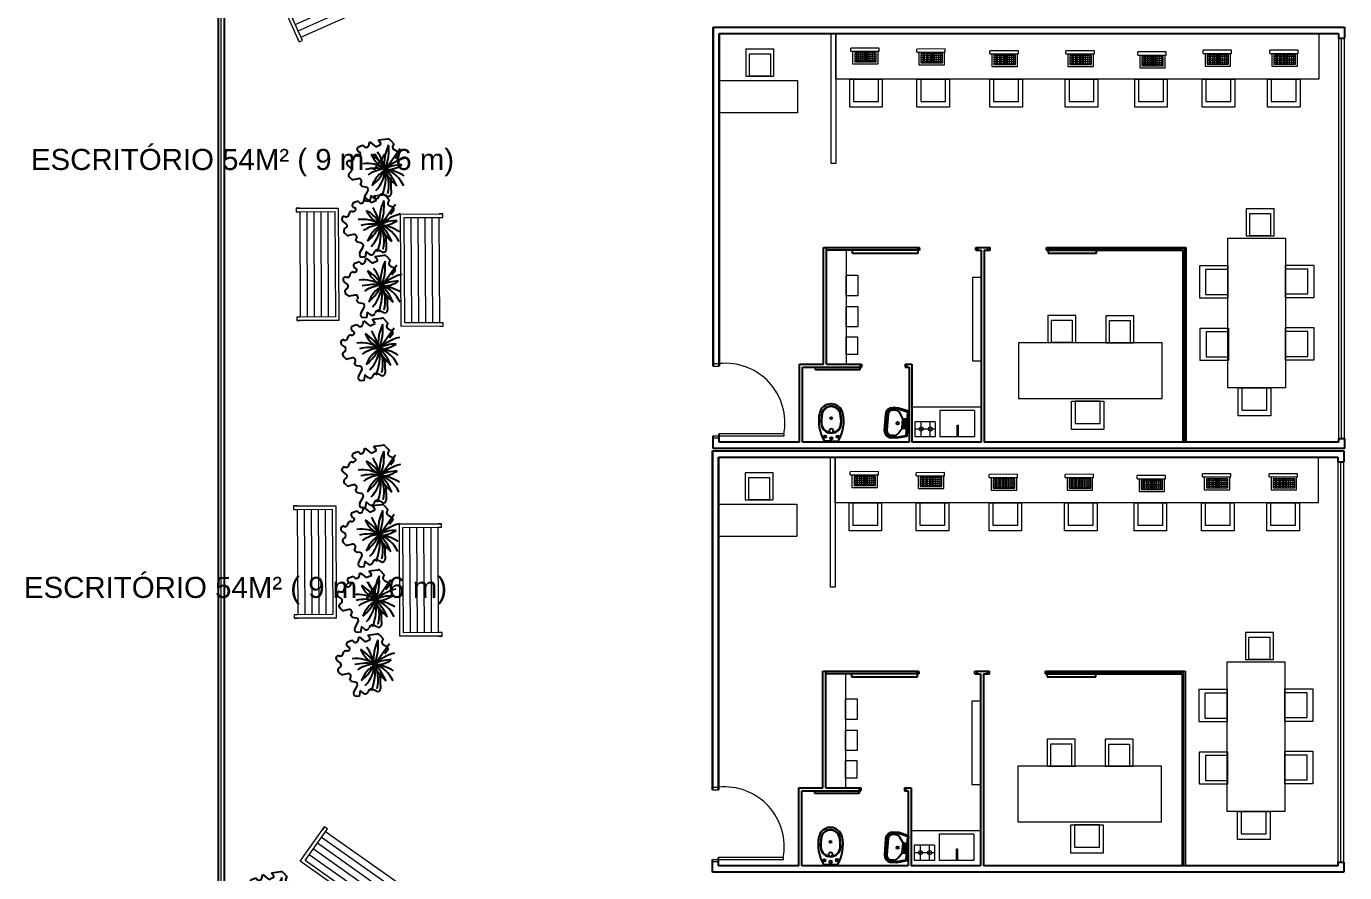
# Model space of a CAD drawing. Header units: metres. Extents: x 325024 to 7190115, y 7391967 to 10157759.
# Drawn here: x 326535.09 to 326553.88, y 7393265.86 to 7393277.92 of the extents above; entities that cross this region are included whole.
import ezdxf

# ---------------------------------------------------------------- set-up
doc = ezdxf.new("R2010")
doc.units = ezdxf.units.M
doc.layers.get('0').update_dxf_attribs({"lineweight": 18})
for name, color, linetype, lineweight in [('ESQUADRIA', 2, 'Continuous', 15), ('linagrossa', 7, 'Continuous', 25), ('MÓVEIS', 7, 'Continuous', 13), ('PISO', 254, 'Continuous', 9), ('VIDRO', 4, 'Continuous', 15)]:
    doc.layers.add(name, color=color, linetype=linetype, lineweight=lineweight)
for name, color, linetype in [('greeb', 92, 'Continuous'), ('HIDRAULICA', 3, 'Continuous'), ('PECAS', 2, 'Continuous'), ('TEXTO', 2, 'Continuous')]:
    doc.layers.add(name, color=color, linetype=linetype)
doc.styles.get("Standard").update_dxf_attribs({"font": 'arial.ttf'})

# ---------------------------------------------------------------- blocks, each defined once
blk = doc.blocks.new('new block.dwg vaso sanitario')
at = {"layer": 'PECAS', "color": 0}
for q in [(0, 95.742742), (0, -95.742742)]:
    blk.add_line((0, 0), q, dxfattribs=at)
for centre, radius in [((40.000002, 0), 17.500001), ((62.500003, 91.500003), 17.500001), ((325.000014, 0), 15.000001), ((62.500003, -91.500004), 17.500001)]:
    blk.add_circle(centre, radius, dxfattribs=at)
for centre, radius, start, end in [((7.500001, 95.742742), 7.5, 120.612911, 180), ((281.877309, -367.965429), 546.302538, 78.038978, 120.612911), ((257.500011, 0), 145.000006, 94.115245, 180), ((257.500011, 0), 145.000006, 180, 265.884755), ((257.500011, 0), 138.500006, 94.115245, 180), ((257.500011, 0), 138.500006, 180, 265.884755), ((145.000006, 0), 30.000001, 213.541951, 146.458049), ((282.97582, -354.084727), 500.00002, 77.754014, 94.115245), ((282.97582, -354.084727), 493.50002, 77.754014, 94.115245), ((359.829176, 0), 131.170844, 0, 77.754014), ((359.829176, 0), 131.170844, 282.245986, 0), ((359.829176, 0), 137.670844, 0, 77.754014), ((359.829176, 0), 137.670844, 282.245986, 0), ((359.829176, 0), 170.170846, 0, 78.038978), ((359.829176, 0), 170.170846, 281.961022, 0), ((7.500001, -95.742742), 7.5, 180, 239.387089), ((281.877309, 367.965428), 546.302538, 239.387089, 281.961022), ((282.97582, 354.084726), 500.00002, 265.884755, 282.245986), ((282.97582, 354.084726), 493.50002, 265.884755, 282.245986)]:
    blk.add_arc(centre, radius, start, end, dxfattribs=at)
blk = doc.blocks.new('pia de banheiro')
at = {"layer": 'HIDRAULICA', "color": 0}
for p, q in [((-1167.941, -47.098), (-1167.741, -47.048)), ((-1167.941, -47.598), (-1167.941, -47.098)), ((-1167.921, -47.113), (-1167.736, -47.067)), ((-1167.921, -47.582), (-1167.921, -47.113)), ((-1167.841, -47.248), (-1167.767, -47.141)), ((-1167.741, -47.048), (-1167.632, -47.048)), ((-1167.741, -47.068), (-1167.632, -47.068)), ((-1167.685, -47.098), (-1167.632, -47.098)), ((-1167.921, -47.248), (-1167.841, -47.248)), ((-1167.841, -47.248), (-1167.841, -47.448)), ((-1167.541, -47.506), (-1167.541, -47.189)), ((-1167.511, -47.506), (-1167.511, -47.189)), ((-1167.491, -47.506), (-1167.491, -47.189)), ((-1167.941, -47.598), (-1167.741, -47.648)), ((-1167.841, -47.448), (-1167.921, -47.448)), ((-1167.921, -47.582), (-1167.736, -47.628)), ((-1167.841, -47.448), (-1167.771, -47.553)), ((-1167.741, -47.628), (-1167.632, -47.628)), ((-1167.741, -47.648), (-1167.632, -47.648)), ((-1167.687, -47.598), (-1167.632, -47.598))]:
    blk.add_line(p, q, dxfattribs=at)
for centre, radius in [((-1167.881, -47.348), 0.0195), ((-1167.881, -47.298), 0.0183), ((-1167.881, -47.398), 0.0182), ((-1167.741, -47.348), 0.0234)]:
    blk.add_circle(centre, radius, dxfattribs=at)
for centre, radius, start, end in [((-1167.685, -47.198), 0.1, 90, 145.2405), ((-1167.632, -47.189), 0.141, 0, 90), ((-1167.632, -47.189), 0.121, 0, 90), ((-1167.632, -47.189), 0.0914, 0, 90), ((-1167.687, -47.498), 0.1, 213.7272, 270), ((-1167.632, -47.506), 0.0914, 270, 0), ((-1167.632, -47.506), 0.121, 270, 0), ((-1167.632, -47.506), 0.141, 270, 0)]:
    blk.add_arc(centre, radius, start, end, dxfattribs=at)
blk = doc.blocks.new('tree-pl-31')
at = {"color": 0, "linetype": 'ByBlock'}
for p, q in [((-0.025, 0.096), (-0.862, 0.508)), ((-1.118, 0.086), (-0.991, 0.248)), ((-0.991, 0.248), (-0.91, 0.222)), ((-0.783, 0.29), (-0.75, 0.409)), ((-0.607, 0.471), (-0.458, 0.392)), ((0.314, 0.334), (0.829, 0.44)), ((0.946, 0.317), (0.902, 0.145)), ((0.977, 0.023), (1.035, 0.01)), ((-1.042, -0.33), (-1.136, -0.004)), ((-0.905, -0.207), (-1.042, -0.33)), ((-0.926, -0.64), (-0.782, -0.388)), ((-0.782, -0.388), (-0.905, -0.207)), ((1.118, -0.503), (0.872, -0.418)), ((1.101, -0.136), (1.021, -0.279)), ((1.021, -0.279), (1.238, -0.279)), ((1.238, -0.279), (1.25, -0.398)), ((-0.787, -0.657), (-0.926, -0.64)), ((-0.761, -0.878), (-0.716, -0.812)), ((-0.679, -1.011), (-0.761, -0.878)), ((-0.472, -0.907), (-0.499, -0.99)), ((-0.446, -0.906), (-0.472, -0.907)), ((0.481, -0.835), (0.551, -1.015)), ((0.668, -0.734), (0.62, -0.71)), ((0.74, -0.655), (0.668, -0.734)), ((0.74, -0.513), (0.74, -0.655)), ((-0.214, -1.12), (-0.244, -1.12)), ((-0.14, -1.29), (-0.129, -1.269)), ((-0.077, -1.333), (-0.14, -1.29)), ((0.128, -1.175), (0.069, -1.294)), ((0.32, -1.182), (0.291, -1.15)), ((0.533, -1.094), (0.473, -1.174))]:
    blk.add_line(p, q, dxfattribs=at)
for centre, radius, start, end in [((1.134, 1.495), 1.837, 204.0126, 231.1522), ((-1.182, -0.151), 1.219, 11.3557, 42.1465), ((0.929, 0.831), 1.219, 187.747, 218.9832), ((1.485, -0.961), 1.837, 121.9513, 146.5847), ((-1.047, 1.569), 1.837, 303.455, 328.0885), ((1.163, -0.151), 1.219, 124.5644, 168.6443), ((1.805, 0.115), 1.837, 157.6127, 180.8133), ((-1.04, 0.024), 0.1, 141.8627, 196.0799), ((-0.44, -1.708), 1.837, 77.3342, 105.4358), ((-0.44, 1.834), 1.837, 254.5642, 282.6658), ((-0.88, 0.317), 0.1, 252.2434, 344.5493), ((-0.654, 0.383), 0.1, 62.1589, 164.5493), ((0.679, -1.616), 1.837, 111.5628, 134.1842), ((-1.181, 0.474), 1.219, 305.8088, 342.5666), ((0.68, -0.921), 1.219, 123.7318, 160.4895), ((1.083, -0.411), 1.219, 157.1271, 196.64), ((0.719, -0.892), 1.219, 84.3993, 129.2176), ((-0.565, -1.675), 1.837, 48.9632, 73.7627), ((1.163, 0.343), 1.219, 191.3557, 223.7531), ((1.805, 0.077), 1.837, 179.1867, 202.4381), ((0.558, -1.662), 1.837, 77.2147, 107.9912), ((0.114, -1.127), 1.219, 55.2433, 95.8223), ((0.895, 0.903), 1.219, 222.0761, 257.975), ((0.849, 0.342), 0.1, 345.7453, 101.5547), ((0.999, 0.121), 0.1, 165.7453, 257.3108), ((1.013, -0.088), 0.1, 330.9628, 77.3108), ((0.84, -0.513), 0.1, 71.0828, 180), ((1.151, -0.408), 0.1, 251.0828, 6.0047), ((-0.798, -0.756), 0.1, 325.8594, 83.2062), ((-0.442, -1.006), 0.1, 356.1557, 92.2923), ((0.574, -0.799), 0.1, 62.8336, 201.1591), ((-0.594, -0.959), 0.1, 211.5165, 342.0079), ((-0.242, -1.02), 0.1, 176.1557, 268.7537), ((-0.216, -1.22), 0.1, 330.5417, 88.7537), ((-0.021, -1.25), 0.1, 235.694, 333.9208), ((0.218, -1.219), 0.1, 43.0704, 153.9208), ((0.393, -1.113), 0.1, 223.0704, 322.8351), ((0.453, -1.034), 0.1, 322.8351, 10.9464)]:
    blk.add_arc(centre, radius, start, end, dxfattribs=at)
blk = doc.blocks.new('BANCO DE PRAÇA')
at = {"layer": 'MÓVEIS'}
for p, q in [((-1258.724, -31.249), (-1257.124, -31.249)), ((-1258.724, -31.849), (-1258.724, -31.249)), ((-1258.674, -31.299), (-1257.174, -31.299)), ((-1258.674, -31.849), (-1258.674, -31.299)), ((-1257.174, -31.299), (-1257.174, -31.849)), ((-1257.124, -31.249), (-1257.124, -31.849)), ((-1258.674, -31.399), (-1257.174, -31.399)), ((-1258.674, -31.499), (-1257.174, -31.499)), ((-1258.674, -31.599), (-1257.174, -31.599)), ((-1258.674, -31.699), (-1257.174, -31.699)), ((-1258.724, -31.799), (-1258.724, -31.849)), ((-1258.724, -31.849), (-1258.674, -31.849)), ((-1258.674, -31.799), (-1257.174, -31.799)), ((-1258.674, -31.849), (-1258.674, -31.799)), ((-1257.174, -31.799), (-1257.174, -31.849)), ((-1257.174, -31.849), (-1257.124, -31.849)), ((-1257.124, -31.849), (-1257.124, -31.799))]:
    blk.add_line(p, q, dxfattribs=at)

msp = doc.modelspace()

# ---------------------------------------------------------------- linework, layer by layer
at = {"layer": 'ESQUADRIA'}
for centre in [(326545.052, 7393272.271), (326545.041, 7393266.235)]:
    msp.add_arc(centre, 0.848, 349.3824, 95.9696, dxfattribs=at)
at = {"layer": 'linagrossa'}
for p, q in [((326537.821, 7393293.24), (326537.821, 7393250.489)), ((326537.909, 7393293.153), (326537.909, 7393250.613)), ((326537.909, 7393284.558), (326537.909, 7393259.344)), ((326544.876, 7393277.906), (326553.876, 7393277.906)), ((326544.876, 7393273.08), (326544.876, 7393277.906)), ((326544.876, 7393277.906), (326544.876, 7393273.08)), ((326553.876, 7393277.906), (326553.876, 7393277.752)), ((326544.963, 7393277.818), (326553.788, 7393277.818)), ((326544.963, 7393273.08), (326544.963, 7393277.818)), ((326544.963, 7393277.818), (326544.963, 7393273.08)), ((326553.788, 7393277.818), (326553.788, 7393277.752)), ((326553.788, 7393277.752), (326553.876, 7393277.752)), ((326546.45, 7393273.106), (326546.45, 7393274.769)), ((326546.45, 7393274.769), (326547.818, 7393274.769)), ((326546.491, 7393273.106), (326546.491, 7393274.769)), ((326547.818, 7393274.729), (326546.491, 7393274.729)), ((326546.861, 7393274.682), (326546.861, 7393274.729)), ((326547.793, 7393274.682), (326546.861, 7393274.682)), ((326547.793, 7393274.729), (326547.793, 7393274.769)), ((326547.793, 7393274.729), (326547.793, 7393274.682)), ((326547.818, 7393274.749), (326547.818, 7393274.769)), ((326547.818, 7393274.749), (326547.818, 7393274.729)), ((326548.618, 7393274.769), (326548.738, 7393274.769)), ((326548.618, 7393274.729), (326548.618, 7393274.769)), ((326548.618, 7393274.729), (326548.697, 7393274.729)), ((326548.649, 7393274.729), (326548.649, 7393274.769)), ((326548.697, 7393274.729), (326548.697, 7393271.993)), ((326548.738, 7393274.769), (326548.826, 7393274.769)), ((326548.738, 7393274.729), (326548.738, 7393271.993)), ((326548.738, 7393274.729), (326548.826, 7393274.729)), ((326548.792, 7393274.729), (326548.792, 7393274.769)), ((326548.826, 7393274.729), (326548.826, 7393274.769)), ((326549.626, 7393274.769), (326551.612, 7393274.769)), ((326549.626, 7393274.729), (326549.626, 7393274.769)), ((326549.626, 7393274.749), (326549.626, 7393274.749)), ((326549.626, 7393274.749), (326549.626, 7393274.729)), ((326549.626, 7393274.729), (326551.571, 7393274.729)), ((326549.649, 7393274.769), (326549.649, 7393274.729)), ((326549.649, 7393274.729), (326549.649, 7393274.686)), ((326549.649, 7393274.686), (326550.23, 7393274.686)), ((326550.23, 7393274.686), (326550.338, 7393274.686)), ((326550.338, 7393274.686), (326550.338, 7393274.729)), ((326551.571, 7393274.729), (326551.571, 7393271.993)), ((326551.612, 7393274.769), (326551.612, 7393271.993)), ((326546.109, 7393271.993), (326546.109, 7393273.106)), ((326546.109, 7393273.106), (326546.45, 7393273.106)), ((326546.15, 7393271.993), (326546.15, 7393273.065)), ((326546.15, 7393273.065), (326546.812, 7393273.065)), ((326546.336, 7393273.025), (326546.336, 7393273.065)), ((326546.969, 7393273.025), (326546.336, 7393273.025)), ((326546.491, 7393273.106), (326546.812, 7393273.106)), ((326546.812, 7393273.106), (326546.992, 7393273.106)), ((326546.812, 7393273.065), (326546.993, 7393273.065)), ((326546.969, 7393273.106), (326546.969, 7393273.065)), ((326546.969, 7393273.065), (326546.969, 7393273.025)), ((326546.991, 7393273.065), (326546.991, 7393273.106)), ((326546.992, 7393273.106), (326546.992, 7393273.065)), ((326547.612, 7393273.106), (326547.709, 7393273.106)), ((326547.612, 7393273.106), (326547.612, 7393273.065)), ((326547.612, 7393273.065), (326547.668, 7393273.065)), ((326547.633, 7393273.106), (326547.633, 7393273.065)), ((326547.668, 7393273.065), (326547.668, 7393271.993)), ((326547.709, 7393273.106), (326547.709, 7393271.993)), ((326544.876, 7393271.906), (326544.876, 7393272.085)), ((326544.963, 7393271.993), (326544.963, 7393272.114)), ((326553.788, 7393272.045), (326553.876, 7393272.045)), ((326553.788, 7393272.045), (326553.788, 7393271.993)), ((326553.876, 7393272.045), (326553.876, 7393271.906)), ((326544.866, 7393271.87), (326553.866, 7393271.87)), ((326544.866, 7393267.044), (326544.866, 7393271.87)), ((326544.866, 7393271.87), (326544.866, 7393267.044)), ((326553.876, 7393271.906), (326544.876, 7393271.906)), ((326546.109, 7393271.993), (326544.963, 7393271.993)), ((326547.668, 7393271.993), (326546.15, 7393271.993)), ((326548.697, 7393271.993), (326547.709, 7393271.993)), ((326551.571, 7393271.993), (326548.738, 7393271.993)), ((326553.788, 7393271.993), (326551.612, 7393271.993)), ((326553.866, 7393271.87), (326553.866, 7393271.716)), ((326544.953, 7393271.782), (326553.778, 7393271.782)), ((326544.953, 7393267.044), (326544.953, 7393271.782)), ((326544.953, 7393271.782), (326544.953, 7393267.044)), ((326553.778, 7393271.782), (326553.778, 7393271.716)), ((326553.778, 7393271.716), (326553.866, 7393271.716)), ((326546.44, 7393267.07), (326546.44, 7393268.734)), ((326546.44, 7393268.734), (326547.808, 7393268.734)), ((326546.481, 7393267.07), (326546.481, 7393268.734)), ((326547.808, 7393268.693), (326546.481, 7393268.693)), ((326546.851, 7393268.647), (326546.851, 7393268.693)), ((326547.782, 7393268.693), (326547.782, 7393268.734)), ((326547.782, 7393268.693), (326547.782, 7393268.647)), ((326547.808, 7393268.713), (326547.808, 7393268.734)), ((326547.808, 7393268.713), (326547.808, 7393268.693)), ((326548.608, 7393268.734), (326548.728, 7393268.734)), ((326548.608, 7393268.693), (326548.608, 7393268.734)), ((326548.608, 7393268.693), (326548.687, 7393268.693)), ((326548.639, 7393268.693), (326548.639, 7393268.734)), ((326548.687, 7393268.693), (326548.687, 7393265.957)), ((326548.728, 7393268.734), (326548.815, 7393268.734)), ((326548.728, 7393268.693), (326548.728, 7393265.957)), ((326548.728, 7393268.693), (326548.815, 7393268.693)), ((326548.781, 7393268.693), (326548.781, 7393268.734)), ((326548.815, 7393268.693), (326548.815, 7393268.734)), ((326549.615, 7393268.734), (326551.602, 7393268.734)), ((326549.615, 7393268.693), (326549.615, 7393268.734)), ((326549.615, 7393268.713), (326549.615, 7393268.713)), ((326549.615, 7393268.713), (326549.615, 7393268.693)), ((326549.615, 7393268.693), (326551.561, 7393268.693)), ((326549.639, 7393268.734), (326549.639, 7393268.693)), ((326549.639, 7393268.693), (326549.639, 7393268.65)), ((326549.639, 7393268.65), (326550.22, 7393268.65)), ((326550.22, 7393268.65), (326550.328, 7393268.65)), ((326550.328, 7393268.65), (326550.328, 7393268.693)), ((326551.561, 7393268.693), (326551.561, 7393265.957)), ((326551.602, 7393268.734), (326551.602, 7393265.957)), ((326547.782, 7393268.647), (326546.851, 7393268.647)), ((326546.099, 7393265.957), (326546.099, 7393267.07)), ((326546.099, 7393267.07), (326546.44, 7393267.07)), ((326546.14, 7393265.957), (326546.14, 7393267.029)), ((326546.14, 7393267.029), (326546.802, 7393267.029)), ((326546.326, 7393266.989), (326546.326, 7393267.029)), ((326546.959, 7393266.989), (326546.326, 7393266.989)), ((326546.481, 7393267.07), (326546.802, 7393267.07)), ((326546.802, 7393267.07), (326546.981, 7393267.07)), ((326546.802, 7393267.029), (326546.983, 7393267.029)), ((326546.959, 7393267.07), (326546.959, 7393267.029)), ((326546.959, 7393267.029), (326546.959, 7393266.989)), ((326546.981, 7393267.029), (326546.981, 7393267.07)), ((326546.981, 7393267.07), (326546.981, 7393267.029)), ((326547.602, 7393267.07), (326547.699, 7393267.07)), ((326547.602, 7393267.07), (326547.602, 7393267.029)), ((326547.602, 7393267.029), (326547.658, 7393267.029)), ((326547.623, 7393267.07), (326547.623, 7393267.029)), ((326547.658, 7393267.029), (326547.658, 7393265.957)), ((326547.699, 7393267.07), (326547.699, 7393265.957)), ((326544.866, 7393265.87), (326544.866, 7393266.05)), ((326544.953, 7393265.957), (326544.953, 7393266.078)), ((326553.866, 7393265.87), (326544.866, 7393265.87)), ((326546.099, 7393265.957), (326544.953, 7393265.957)), ((326547.658, 7393265.957), (326546.14, 7393265.957)), ((326548.687, 7393265.957), (326547.699, 7393265.957)), ((326551.561, 7393265.957), (326548.728, 7393265.957)), ((326553.778, 7393265.957), (326551.602, 7393265.957)), ((326553.778, 7393266.009), (326553.866, 7393266.009)), ((326553.778, 7393266.009), (326553.778, 7393265.957)), ((326553.866, 7393266.009), (326553.866, 7393265.87))]:
    msp.add_line(p, q, dxfattribs=at)
at = {"layer": 'PISO'}
for p, q in [((326546.626, 7393277.167), (326546.626, 7393277.818)), ((326553.508, 7393277.818), (326553.508, 7393277.167)), ((326547.243, 7393277.611), (326546.838, 7393277.609)), ((326546.838, 7393277.565), (326546.838, 7393277.609)), ((326546.838, 7393277.565), (326547.243, 7393277.565)), ((326546.865, 7393277.565), (326546.865, 7393277.384)), ((326547.202, 7393277.541), (326546.895, 7393277.541)), ((326546.895, 7393277.541), (326546.895, 7393277.412)), ((326547.202, 7393277.513), (326546.895, 7393277.513)), ((326546.895, 7393277.488), (326547.202, 7393277.488)), ((326546.922, 7393277.541), (326546.922, 7393277.412)), ((326546.946, 7393277.412), (326546.946, 7393277.541)), ((326546.973, 7393277.541), (326546.973, 7393277.412)), ((326547, 7393277.412), (326547, 7393277.541)), ((326547.026, 7393277.541), (326547.026, 7393277.412)), ((326547.048, 7393277.412), (326547.048, 7393277.541)), ((326547.069, 7393277.412), (326547.069, 7393277.541)), ((326547.088, 7393277.412), (326547.088, 7393277.541)), ((326547.116, 7393277.412), (326547.116, 7393277.541)), ((326547.149, 7393277.412), (326547.149, 7393277.541)), ((326547.178, 7393277.412), (326547.178, 7393277.541)), ((326547.202, 7393277.412), (326547.202, 7393277.541)), ((326547.23, 7393277.384), (326547.23, 7393277.565)), ((326547.243, 7393277.565), (326547.243, 7393277.611)), ((326548.185, 7393277.597), (326547.78, 7393277.595)), ((326547.78, 7393277.551), (326547.78, 7393277.595)), ((326547.78, 7393277.551), (326548.185, 7393277.551)), ((326547.808, 7393277.551), (326547.808, 7393277.37)), ((326548.145, 7393277.527), (326547.837, 7393277.527)), ((326547.837, 7393277.527), (326547.837, 7393277.398)), ((326548.145, 7393277.499), (326547.837, 7393277.499)), ((326547.865, 7393277.527), (326547.865, 7393277.398)), ((326547.888, 7393277.398), (326547.888, 7393277.527)), ((326547.916, 7393277.527), (326547.916, 7393277.398)), ((326547.943, 7393277.398), (326547.943, 7393277.527)), ((326547.968, 7393277.527), (326547.968, 7393277.398)), ((326547.991, 7393277.398), (326547.991, 7393277.527)), ((326548.011, 7393277.398), (326548.011, 7393277.527)), ((326548.031, 7393277.398), (326548.031, 7393277.527)), ((326548.059, 7393277.398), (326548.059, 7393277.527)), ((326548.092, 7393277.398), (326548.092, 7393277.527)), ((326548.121, 7393277.398), (326548.121, 7393277.527)), ((326548.145, 7393277.398), (326548.145, 7393277.527)), ((326548.172, 7393277.37), (326548.172, 7393277.551)), ((326548.185, 7393277.551), (326548.185, 7393277.597)), ((326549.226, 7393277.573), (326548.821, 7393277.571)), ((326548.821, 7393277.527), (326548.821, 7393277.571)), ((326548.821, 7393277.527), (326549.226, 7393277.527)), ((326548.849, 7393277.527), (326548.849, 7393277.346)), ((326549.185, 7393277.503), (326548.878, 7393277.503)), ((326548.878, 7393277.503), (326548.878, 7393277.374)), ((326548.905, 7393277.503), (326548.905, 7393277.374)), ((326548.929, 7393277.374), (326548.929, 7393277.503)), ((326548.956, 7393277.503), (326548.956, 7393277.374)), ((326548.983, 7393277.374), (326548.983, 7393277.503)), ((326549.009, 7393277.503), (326549.009, 7393277.374)), ((326549.032, 7393277.374), (326549.032, 7393277.503)), ((326549.052, 7393277.374), (326549.052, 7393277.503)), ((326549.072, 7393277.374), (326549.072, 7393277.503)), ((326549.099, 7393277.374), (326549.099, 7393277.503)), ((326549.132, 7393277.374), (326549.132, 7393277.503)), ((326549.162, 7393277.374), (326549.162, 7393277.503)), ((326549.185, 7393277.374), (326549.185, 7393277.503)), ((326549.213, 7393277.346), (326549.213, 7393277.527)), ((326549.226, 7393277.527), (326549.226, 7393277.573)), ((326550.309, 7393277.573), (326549.904, 7393277.571)), ((326549.904, 7393277.527), (326549.904, 7393277.571)), ((326549.904, 7393277.527), (326550.309, 7393277.527)), ((326549.931, 7393277.527), (326549.931, 7393277.346)), ((326550.268, 7393277.503), (326549.961, 7393277.503)), ((326549.961, 7393277.503), (326549.961, 7393277.374)), ((326549.988, 7393277.503), (326549.988, 7393277.374)), ((326550.011, 7393277.374), (326550.011, 7393277.503)), ((326550.039, 7393277.503), (326550.039, 7393277.374)), ((326550.066, 7393277.374), (326550.066, 7393277.503)), ((326550.091, 7393277.503), (326550.091, 7393277.374)), ((326550.114, 7393277.374), (326550.114, 7393277.503)), ((326550.135, 7393277.374), (326550.135, 7393277.503)), ((326550.154, 7393277.374), (326550.154, 7393277.503)), ((326550.182, 7393277.374), (326550.182, 7393277.503)), ((326550.215, 7393277.374), (326550.215, 7393277.503)), ((326550.244, 7393277.374), (326550.244, 7393277.503)), ((326550.268, 7393277.374), (326550.268, 7393277.503)), ((326550.295, 7393277.346), (326550.295, 7393277.527)), ((326550.309, 7393277.527), (326550.309, 7393277.573)), ((326551.333, 7393277.557), (326550.928, 7393277.555)), ((326550.928, 7393277.51), (326550.928, 7393277.555)), ((326550.928, 7393277.51), (326551.333, 7393277.51)), ((326550.956, 7393277.51), (326550.956, 7393277.33)), ((326551.292, 7393277.486), (326550.985, 7393277.486)), ((326550.985, 7393277.486), (326550.985, 7393277.358)), ((326551.012, 7393277.486), (326551.012, 7393277.358)), ((326551.036, 7393277.358), (326551.036, 7393277.486)), ((326551.064, 7393277.486), (326551.064, 7393277.358)), ((326551.091, 7393277.358), (326551.091, 7393277.486)), ((326551.116, 7393277.486), (326551.116, 7393277.358)), ((326551.139, 7393277.358), (326551.139, 7393277.486)), ((326551.159, 7393277.358), (326551.159, 7393277.486)), ((326551.179, 7393277.358), (326551.179, 7393277.486)), ((326551.206, 7393277.358), (326551.206, 7393277.486)), ((326551.239, 7393277.358), (326551.239, 7393277.486)), ((326551.269, 7393277.358), (326551.269, 7393277.486)), ((326551.292, 7393277.358), (326551.292, 7393277.486)), ((326551.32, 7393277.33), (326551.32, 7393277.51)), ((326551.333, 7393277.51), (326551.333, 7393277.557)), ((326552.264, 7393277.58), (326551.859, 7393277.579)), ((326551.859, 7393277.534), (326551.859, 7393277.579)), ((326551.859, 7393277.534), (326552.264, 7393277.534)), ((326551.886, 7393277.534), (326551.886, 7393277.354)), ((326552.223, 7393277.51), (326551.916, 7393277.51)), ((326551.916, 7393277.51), (326551.916, 7393277.382)), ((326552.223, 7393277.483), (326551.916, 7393277.483)), ((326551.943, 7393277.51), (326551.943, 7393277.382)), ((326551.966, 7393277.382), (326551.966, 7393277.51)), ((326551.994, 7393277.51), (326551.994, 7393277.382)), ((326552.021, 7393277.382), (326552.021, 7393277.51)), ((326552.046, 7393277.51), (326552.046, 7393277.382)), ((326552.069, 7393277.382), (326552.069, 7393277.51)), ((326552.09, 7393277.382), (326552.09, 7393277.51)), ((326552.109, 7393277.382), (326552.109, 7393277.51)), ((326552.137, 7393277.382), (326552.137, 7393277.51)), ((326552.17, 7393277.382), (326552.17, 7393277.51)), ((326552.199, 7393277.382), (326552.199, 7393277.51)), ((326552.223, 7393277.382), (326552.223, 7393277.51)), ((326552.25, 7393277.354), (326552.25, 7393277.534)), ((326552.264, 7393277.534), (326552.264, 7393277.58)), ((326553.216, 7393277.58), (326552.81, 7393277.579)), ((326552.81, 7393277.534), (326552.81, 7393277.579)), ((326552.81, 7393277.534), (326553.216, 7393277.534)), ((326552.838, 7393277.534), (326552.838, 7393277.354)), ((326553.175, 7393277.51), (326552.868, 7393277.51)), ((326552.868, 7393277.51), (326552.868, 7393277.382)), ((326553.175, 7393277.483), (326552.868, 7393277.483)), ((326552.895, 7393277.51), (326552.895, 7393277.382)), ((326552.918, 7393277.382), (326552.918, 7393277.51)), ((326552.946, 7393277.51), (326552.946, 7393277.382)), ((326552.973, 7393277.382), (326552.973, 7393277.51)), ((326552.998, 7393277.51), (326552.998, 7393277.382)), ((326553.021, 7393277.382), (326553.021, 7393277.51)), ((326553.042, 7393277.382), (326553.042, 7393277.51)), ((326553.061, 7393277.382), (326553.061, 7393277.51)), ((326553.089, 7393277.382), (326553.089, 7393277.51)), ((326553.122, 7393277.382), (326553.122, 7393277.51)), ((326553.151, 7393277.382), (326553.151, 7393277.51)), ((326553.175, 7393277.382), (326553.175, 7393277.51)), ((326553.202, 7393277.354), (326553.202, 7393277.534)), ((326553.216, 7393277.534), (326553.216, 7393277.58)), ((326546.865, 7393277.384), (326547.23, 7393277.384)), ((326547.202, 7393277.456), (326546.895, 7393277.456)), ((326546.895, 7393277.433), (326547.202, 7393277.433)), ((326546.895, 7393277.412), (326547.202, 7393277.412)), ((326547.808, 7393277.37), (326548.172, 7393277.37)), ((326547.837, 7393277.474), (326548.145, 7393277.474)), ((326548.145, 7393277.442), (326547.837, 7393277.442)), ((326547.837, 7393277.42), (326548.145, 7393277.42)), ((326547.837, 7393277.398), (326548.145, 7393277.398)), ((326548.849, 7393277.346), (326549.213, 7393277.346)), ((326549.185, 7393277.475), (326548.878, 7393277.475)), ((326548.878, 7393277.45), (326549.185, 7393277.45)), ((326549.185, 7393277.418), (326548.878, 7393277.418)), ((326548.878, 7393277.396), (326549.185, 7393277.396)), ((326548.878, 7393277.374), (326549.185, 7393277.374)), ((326549.931, 7393277.346), (326550.295, 7393277.346)), ((326550.268, 7393277.475), (326549.961, 7393277.475)), ((326549.961, 7393277.45), (326550.268, 7393277.45)), ((326550.268, 7393277.418), (326549.961, 7393277.418)), ((326549.961, 7393277.396), (326550.268, 7393277.396)), ((326549.961, 7393277.374), (326550.268, 7393277.374)), ((326550.956, 7393277.33), (326551.32, 7393277.33)), ((326551.292, 7393277.459), (326550.985, 7393277.459)), ((326550.985, 7393277.433), (326551.292, 7393277.433)), ((326551.292, 7393277.402), (326550.985, 7393277.402)), ((326550.985, 7393277.379), (326551.292, 7393277.379)), ((326550.985, 7393277.358), (326551.292, 7393277.358)), ((326551.886, 7393277.354), (326552.25, 7393277.354)), ((326551.916, 7393277.457), (326552.223, 7393277.457)), ((326552.223, 7393277.426), (326551.916, 7393277.426)), ((326551.916, 7393277.403), (326552.223, 7393277.403)), ((326551.916, 7393277.382), (326552.223, 7393277.382)), ((326552.838, 7393277.354), (326553.202, 7393277.354)), ((326552.868, 7393277.457), (326553.175, 7393277.457)), ((326553.175, 7393277.426), (326552.868, 7393277.426)), ((326552.868, 7393277.403), (326553.175, 7393277.403)), ((326552.868, 7393277.382), (326553.175, 7393277.382)), ((326553.508, 7393277.167), (326546.626, 7393277.167)), ((326544.876, 7393273.114), (326544.963, 7393273.114)), ((326544.876, 7393273.08), (326544.963, 7393273.08)), ((326547.709, 7393272.498), (326548.697, 7393272.498)), ((326548.603, 7393272.445), (326548.107, 7393272.445)), ((326548.107, 7393272.445), (326548.107, 7393272.076)), ((326548.606, 7393272.076), (326548.606, 7393272.445)), ((326548.042, 7393272.287), (326547.751, 7393272.287)), ((326547.751, 7393272.287), (326547.751, 7393272.077)), ((326547.842, 7393272.077), (326547.842, 7393272.287)), ((326547.971, 7393272.077), (326547.971, 7393272.287)), ((326548.046, 7393272.077), (326548.046, 7393272.287)), ((326548.356, 7393272.076), (326548.356, 7393272.236)), ((326548.356, 7393272.236), (326548.369, 7393272.236)), ((326548.369, 7393272.236), (326548.369, 7393272.076)), ((326544.876, 7393272.085), (326544.963, 7393272.085)), ((326544.876, 7393272.055), (326544.963, 7393272.055)), ((326545.89, 7393272.114), (326544.963, 7393272.114)), ((326544.963, 7393272.085), (326545.89, 7393272.085)), ((326545.89, 7393272.085), (326545.89, 7393272.114)), ((326548.046, 7393272.182), (326547.751, 7393272.182)), ((326547.751, 7393272.077), (326548.046, 7393272.077)), ((326548.107, 7393272.076), (326548.606, 7393272.076)), ((326546.616, 7393271.131), (326546.616, 7393271.782)), ((326553.498, 7393271.782), (326553.498, 7393271.131)), ((326547.233, 7393271.575), (326546.828, 7393271.573)), ((326546.828, 7393271.529), (326546.828, 7393271.573)), ((326546.828, 7393271.529), (326547.233, 7393271.529)), ((326546.855, 7393271.529), (326546.855, 7393271.348)), ((326547.192, 7393271.505), (326546.885, 7393271.505)), ((326546.885, 7393271.505), (326546.885, 7393271.376)), ((326547.192, 7393271.477), (326546.885, 7393271.477)), ((326546.912, 7393271.505), (326546.912, 7393271.376)), ((326546.935, 7393271.376), (326546.935, 7393271.505)), ((326546.963, 7393271.505), (326546.963, 7393271.376)), ((326546.99, 7393271.376), (326546.99, 7393271.505)), ((326547.015, 7393271.505), (326547.015, 7393271.376)), ((326547.038, 7393271.376), (326547.038, 7393271.505)), ((326547.059, 7393271.376), (326547.059, 7393271.505)), ((326547.078, 7393271.376), (326547.078, 7393271.505)), ((326547.106, 7393271.376), (326547.106, 7393271.505)), ((326547.139, 7393271.376), (326547.139, 7393271.505)), ((326547.168, 7393271.376), (326547.168, 7393271.505)), ((326547.192, 7393271.376), (326547.192, 7393271.505)), ((326547.219, 7393271.348), (326547.219, 7393271.529)), ((326547.233, 7393271.529), (326547.233, 7393271.575)), ((326548.175, 7393271.561), (326547.77, 7393271.559)), ((326547.77, 7393271.515), (326547.77, 7393271.559)), ((326547.77, 7393271.515), (326548.175, 7393271.515)), ((326547.798, 7393271.515), (326547.798, 7393271.335)), ((326548.134, 7393271.491), (326547.827, 7393271.491)), ((326547.827, 7393271.491), (326547.827, 7393271.362)), ((326547.854, 7393271.491), (326547.854, 7393271.362)), ((326547.878, 7393271.362), (326547.878, 7393271.491)), ((326547.906, 7393271.491), (326547.906, 7393271.362)), ((326547.933, 7393271.362), (326547.933, 7393271.491)), ((326547.958, 7393271.491), (326547.958, 7393271.362)), ((326547.981, 7393271.362), (326547.981, 7393271.491)), ((326548.001, 7393271.362), (326548.001, 7393271.491)), ((326548.021, 7393271.362), (326548.021, 7393271.491)), ((326548.049, 7393271.362), (326548.049, 7393271.491)), ((326548.081, 7393271.362), (326548.081, 7393271.491)), ((326548.111, 7393271.362), (326548.111, 7393271.491)), ((326548.134, 7393271.362), (326548.134, 7393271.491)), ((326548.162, 7393271.335), (326548.162, 7393271.515)), ((326548.175, 7393271.515), (326548.175, 7393271.561)), ((326549.216, 7393271.537), (326548.811, 7393271.535)), ((326548.811, 7393271.491), (326548.811, 7393271.535)), ((326548.811, 7393271.491), (326549.216, 7393271.491)), ((326548.838, 7393271.491), (326548.838, 7393271.311)), ((326549.175, 7393271.467), (326548.868, 7393271.467)), ((326548.868, 7393271.467), (326548.868, 7393271.338)), ((326548.895, 7393271.467), (326548.895, 7393271.338)), ((326548.919, 7393271.338), (326548.919, 7393271.467)), ((326548.946, 7393271.467), (326548.946, 7393271.338)), ((326548.973, 7393271.338), (326548.973, 7393271.467)), ((326548.999, 7393271.467), (326548.999, 7393271.338)), ((326549.021, 7393271.338), (326549.021, 7393271.467)), ((326549.042, 7393271.338), (326549.042, 7393271.467)), ((326549.061, 7393271.338), (326549.061, 7393271.467)), ((326549.089, 7393271.338), (326549.089, 7393271.467)), ((326549.122, 7393271.338), (326549.122, 7393271.467)), ((326549.151, 7393271.338), (326549.151, 7393271.467)), ((326549.175, 7393271.338), (326549.175, 7393271.467)), ((326549.203, 7393271.311), (326549.203, 7393271.491)), ((326549.216, 7393271.491), (326549.216, 7393271.537)), ((326550.299, 7393271.537), (326549.893, 7393271.535)), ((326549.893, 7393271.491), (326549.893, 7393271.535)), ((326549.893, 7393271.491), (326550.299, 7393271.491)), ((326549.921, 7393271.491), (326549.921, 7393271.311)), ((326550.258, 7393271.467), (326549.951, 7393271.467)), ((326549.951, 7393271.467), (326549.951, 7393271.338)), ((326549.978, 7393271.467), (326549.978, 7393271.338)), ((326550.001, 7393271.338), (326550.001, 7393271.467)), ((326550.029, 7393271.467), (326550.029, 7393271.338)), ((326550.056, 7393271.338), (326550.056, 7393271.467)), ((326550.081, 7393271.467), (326550.081, 7393271.338)), ((326550.104, 7393271.338), (326550.104, 7393271.467)), ((326550.125, 7393271.338), (326550.125, 7393271.467)), ((326550.144, 7393271.338), (326550.144, 7393271.467)), ((326550.172, 7393271.338), (326550.172, 7393271.467)), ((326550.205, 7393271.338), (326550.205, 7393271.467)), ((326550.234, 7393271.338), (326550.234, 7393271.467)), ((326550.258, 7393271.338), (326550.258, 7393271.467)), ((326550.285, 7393271.311), (326550.285, 7393271.491)), ((326550.299, 7393271.491), (326550.299, 7393271.537)), ((326551.323, 7393271.521), (326550.918, 7393271.519)), ((326550.918, 7393271.475), (326550.918, 7393271.519)), ((326550.918, 7393271.475), (326551.323, 7393271.475)), ((326550.946, 7393271.475), (326550.946, 7393271.294)), ((326551.31, 7393271.294), (326551.31, 7393271.475)), ((326551.323, 7393271.475), (326551.323, 7393271.521)), ((326552.254, 7393271.545), (326551.848, 7393271.543)), ((326551.848, 7393271.499), (326551.848, 7393271.543)), ((326551.848, 7393271.499), (326552.254, 7393271.499)), ((326551.876, 7393271.499), (326551.876, 7393271.318)), ((326552.213, 7393271.475), (326551.906, 7393271.475)), ((326551.906, 7393271.475), (326551.906, 7393271.346)), ((326551.933, 7393271.475), (326551.933, 7393271.346)), ((326551.956, 7393271.346), (326551.956, 7393271.475)), ((326551.984, 7393271.475), (326551.984, 7393271.346)), ((326552.011, 7393271.346), (326552.011, 7393271.475)), ((326552.036, 7393271.475), (326552.036, 7393271.346)), ((326552.059, 7393271.346), (326552.059, 7393271.475)), ((326552.08, 7393271.346), (326552.08, 7393271.475)), ((326552.099, 7393271.346), (326552.099, 7393271.475)), ((326552.127, 7393271.346), (326552.127, 7393271.475)), ((326552.16, 7393271.346), (326552.16, 7393271.475)), ((326552.189, 7393271.346), (326552.189, 7393271.475)), ((326552.213, 7393271.346), (326552.213, 7393271.475)), ((326552.24, 7393271.318), (326552.24, 7393271.499)), ((326552.254, 7393271.499), (326552.254, 7393271.545)), ((326553.205, 7393271.545), (326552.8, 7393271.543)), ((326552.8, 7393271.499), (326552.8, 7393271.543)), ((326552.8, 7393271.499), (326553.205, 7393271.499)), ((326552.828, 7393271.499), (326552.828, 7393271.318)), ((326553.164, 7393271.475), (326552.857, 7393271.475)), ((326552.857, 7393271.475), (326552.857, 7393271.346)), ((326552.884, 7393271.475), (326552.884, 7393271.346)), ((326552.908, 7393271.346), (326552.908, 7393271.475)), ((326552.936, 7393271.475), (326552.936, 7393271.346)), ((326552.963, 7393271.346), (326552.963, 7393271.475)), ((326552.988, 7393271.475), (326552.988, 7393271.346)), ((326553.011, 7393271.346), (326553.011, 7393271.475)), ((326553.031, 7393271.346), (326553.031, 7393271.475)), ((326553.051, 7393271.346), (326553.051, 7393271.475)), ((326553.079, 7393271.346), (326553.079, 7393271.475)), ((326553.111, 7393271.346), (326553.111, 7393271.475)), ((326553.141, 7393271.346), (326553.141, 7393271.475)), ((326553.164, 7393271.346), (326553.164, 7393271.475)), ((326553.192, 7393271.318), (326553.192, 7393271.499)), ((326553.205, 7393271.499), (326553.205, 7393271.545)), ((326546.855, 7393271.348), (326547.219, 7393271.348)), ((326546.885, 7393271.452), (326547.192, 7393271.452)), ((326547.192, 7393271.42), (326546.885, 7393271.42)), ((326546.885, 7393271.398), (326547.192, 7393271.398)), ((326546.885, 7393271.376), (326547.192, 7393271.376)), ((326547.798, 7393271.335), (326548.162, 7393271.335)), ((326548.134, 7393271.463), (326547.827, 7393271.463)), ((326547.827, 7393271.438), (326548.134, 7393271.438)), ((326548.134, 7393271.406), (326547.827, 7393271.406)), ((326547.827, 7393271.384), (326548.134, 7393271.384)), ((326547.827, 7393271.362), (326548.134, 7393271.362)), ((326548.838, 7393271.311), (326549.203, 7393271.311)), ((326549.175, 7393271.439), (326548.868, 7393271.439)), ((326548.868, 7393271.414), (326549.175, 7393271.414)), ((326549.175, 7393271.382), (326548.868, 7393271.382)), ((326548.868, 7393271.36), (326549.175, 7393271.36)), ((326548.868, 7393271.338), (326549.175, 7393271.338)), ((326549.921, 7393271.311), (326550.285, 7393271.311)), ((326550.258, 7393271.439), (326549.951, 7393271.439)), ((326549.951, 7393271.414), (326550.258, 7393271.414)), ((326550.258, 7393271.382), (326549.951, 7393271.382)), ((326549.951, 7393271.36), (326550.258, 7393271.36)), ((326549.951, 7393271.338), (326550.258, 7393271.338)), ((326550.946, 7393271.294), (326551.31, 7393271.294)), ((326551.282, 7393271.451), (326550.975, 7393271.451)), ((326550.975, 7393271.451), (326550.975, 7393271.322)), ((326551.282, 7393271.423), (326550.975, 7393271.423)), ((326550.975, 7393271.398), (326551.282, 7393271.398)), ((326551.282, 7393271.366), (326550.975, 7393271.366)), ((326550.975, 7393271.343), (326551.282, 7393271.343)), ((326550.975, 7393271.322), (326551.282, 7393271.322)), ((326551.002, 7393271.451), (326551.002, 7393271.322)), ((326551.026, 7393271.322), (326551.026, 7393271.451)), ((326551.053, 7393271.451), (326551.053, 7393271.322)), ((326551.08, 7393271.322), (326551.08, 7393271.451)), ((326551.106, 7393271.451), (326551.106, 7393271.322)), ((326551.129, 7393271.322), (326551.129, 7393271.451)), ((326551.149, 7393271.322), (326551.149, 7393271.451)), ((326551.169, 7393271.322), (326551.169, 7393271.451)), ((326551.196, 7393271.322), (326551.196, 7393271.451)), ((326551.229, 7393271.322), (326551.229, 7393271.451)), ((326551.258, 7393271.322), (326551.258, 7393271.451)), ((326551.282, 7393271.322), (326551.282, 7393271.451)), ((326551.876, 7393271.318), (326552.24, 7393271.318)), ((326552.213, 7393271.447), (326551.906, 7393271.447)), ((326551.906, 7393271.422), (326552.213, 7393271.422)), ((326552.213, 7393271.39), (326551.906, 7393271.39)), ((326551.906, 7393271.367), (326552.213, 7393271.367)), ((326551.906, 7393271.346), (326552.213, 7393271.346)), ((326552.828, 7393271.318), (326553.192, 7393271.318)), ((326553.164, 7393271.447), (326552.857, 7393271.447)), ((326552.857, 7393271.422), (326553.164, 7393271.422)), ((326553.164, 7393271.39), (326552.857, 7393271.39)), ((326552.857, 7393271.367), (326553.164, 7393271.367)), ((326552.857, 7393271.346), (326553.164, 7393271.346)), ((326553.498, 7393271.131), (326546.616, 7393271.131)), ((326544.866, 7393267.079), (326544.953, 7393267.079)), ((326544.866, 7393267.044), (326544.953, 7393267.044)), ((326547.699, 7393266.462), (326548.687, 7393266.462)), ((326548.592, 7393266.409), (326548.096, 7393266.409)), ((326548.096, 7393266.409), (326548.096, 7393266.04)), ((326548.596, 7393266.04), (326548.596, 7393266.409)), ((326548.032, 7393266.251), (326547.741, 7393266.251)), ((326547.741, 7393266.251), (326547.741, 7393266.041)), ((326547.832, 7393266.041), (326547.832, 7393266.251)), ((326547.961, 7393266.041), (326547.961, 7393266.251)), ((326548.036, 7393266.041), (326548.036, 7393266.251)), ((326544.866, 7393266.05), (326544.953, 7393266.05)), ((326544.866, 7393266.019), (326544.953, 7393266.019)), ((326545.88, 7393266.078), (326544.953, 7393266.078)), ((326544.953, 7393266.05), (326545.88, 7393266.05)), ((326545.88, 7393266.05), (326545.88, 7393266.078)), ((326548.036, 7393266.146), (326547.741, 7393266.146)), ((326547.741, 7393266.041), (326548.036, 7393266.041)), ((326548.096, 7393266.04), (326548.596, 7393266.04)), ((326548.346, 7393266.04), (326548.346, 7393266.2)), ((326548.346, 7393266.2), (326548.359, 7393266.2)), ((326548.359, 7393266.2), (326548.359, 7393266.04))]:
    msp.add_line(p, q, dxfattribs=at)
for points in [[(326545.743, 7393277.21), (326545.743, 7393277.595), (326545.344, 7393277.595), (326545.344, 7393277.21)], [(326545.396, 7393277.21), (326545.396, 7393277.527), (326545.692, 7393277.527), (326545.692, 7393277.21)], [(326546.081, 7393277.147), (326546.081, 7393276.686), (326544.963, 7393276.686), (326544.963, 7393277.147)], [(326547.287, 7393277.167), (326547.287, 7393276.766), (326546.823, 7393276.766), (326546.823, 7393277.167)], [(326546.877, 7393277.167), (326546.877, 7393276.849), (326547.232, 7393276.849), (326547.232, 7393277.167)], [(326548.244, 7393277.167), (326548.244, 7393276.766), (326547.781, 7393276.766), (326547.781, 7393277.167)], [(326547.835, 7393277.167), (326547.835, 7393276.849), (326548.19, 7393276.849), (326548.19, 7393277.167)], [(326549.283, 7393277.167), (326549.283, 7393276.766), (326548.82, 7393276.766), (326548.82, 7393277.167)], [(326548.873, 7393277.167), (326548.873, 7393276.849), (326549.229, 7393276.849), (326549.229, 7393277.167)], [(326550.358, 7393277.167), (326550.358, 7393276.766), (326549.895, 7393276.766), (326549.895, 7393277.167)], [(326549.949, 7393277.167), (326549.949, 7393276.849), (326550.304, 7393276.849), (326550.304, 7393277.167)], [(326551.349, 7393277.167), (326551.349, 7393276.766), (326550.885, 7393276.766), (326550.885, 7393277.167)], [(326550.939, 7393277.167), (326550.939, 7393276.849), (326551.295, 7393276.849), (326551.295, 7393277.167)], [(326552.31, 7393277.167), (326552.31, 7393276.766), (326551.847, 7393276.766), (326551.847, 7393277.167)], [(326551.9, 7393277.167), (326551.9, 7393276.849), (326552.256, 7393276.849), (326552.256, 7393277.167)], [(326553.241, 7393277.167), (326553.241, 7393276.766), (326552.778, 7393276.766), (326552.778, 7393277.167)], [(326552.831, 7393277.167), (326552.831, 7393276.849), (326553.187, 7393276.849), (326553.187, 7393277.167)], [(326552.871, 7393274.936), (326552.871, 7393275.321), (326552.471, 7393275.321), (326552.471, 7393274.936)], [(326552.523, 7393274.936), (326552.523, 7393275.253), (326552.819, 7393275.253), (326552.819, 7393274.936)], [(326552.211, 7393272.77), (326552.211, 7393274.902), (326553.034, 7393274.902), (326553.034, 7393272.77)], [(326546.491, 7393273.106), (326546.491, 7393274.729), (326546.772, 7393274.729), (326546.772, 7393273.106)], [(326552.213, 7393274.046), (326551.811, 7393274.046), (326551.811, 7393274.51), (326552.213, 7393274.51)], [(326553.034, 7393274.516), (326553.435, 7393274.516), (326553.435, 7393274.053), (326553.034, 7393274.053)], [(326546.772, 7393274.081), (326546.772, 7393274.376), (326546.94, 7393274.376), (326546.94, 7393274.081)], [(326548.579, 7393273.149), (326548.579, 7393274.346), (326548.697, 7393274.346), (326548.697, 7393273.149)], [(326552.213, 7393274.456), (326551.895, 7393274.456), (326551.895, 7393274.101), (326552.213, 7393274.101)], [(326553.034, 7393274.107), (326553.352, 7393274.107), (326553.352, 7393274.462), (326553.034, 7393274.462)], [(326546.772, 7393273.639), (326546.772, 7393273.927), (326546.937, 7393273.927), (326546.937, 7393273.639)], [(326550.047, 7393273.415), (326550.047, 7393273.8), (326549.647, 7393273.8), (326549.647, 7393273.415)], [(326549.699, 7393273.415), (326549.699, 7393273.732), (326549.995, 7393273.732), (326549.995, 7393273.415)], [(326550.872, 7393273.412), (326550.872, 7393273.797), (326550.472, 7393273.797), (326550.472, 7393273.412)], [(326550.524, 7393273.412), (326550.524, 7393273.729), (326550.82, 7393273.729), (326550.82, 7393273.412)], [(326552.219, 7393273.157), (326551.817, 7393273.157), (326551.817, 7393273.621), (326552.219, 7393273.621)], [(326552.219, 7393273.567), (326551.901, 7393273.567), (326551.901, 7393273.211), (326552.219, 7393273.211)], [(326553.034, 7393273.627), (326553.435, 7393273.627), (326553.435, 7393273.164), (326553.034, 7393273.164)], [(326553.034, 7393273.218), (326553.352, 7393273.218), (326553.352, 7393273.573), (326553.034, 7393273.573)], [(326546.772, 7393273.243), (326546.772, 7393273.494), (326546.935, 7393273.494), (326546.935, 7393273.243)], [(326551.274, 7393272.619), (326551.274, 7393273.412), (326549.23, 7393273.412), (326549.23, 7393272.619)], [(326552.823, 7393272.77), (326552.823, 7393272.369), (326552.36, 7393272.369), (326552.36, 7393272.77)], [(326552.413, 7393272.77), (326552.413, 7393272.452), (326552.769, 7393272.452), (326552.769, 7393272.77)], [(326550.445, 7393272.578), (326550.445, 7393272.176), (326549.982, 7393272.176), (326549.982, 7393272.578)], [(326550.036, 7393272.578), (326550.036, 7393272.26), (326550.391, 7393272.26), (326550.391, 7393272.578)], [(326545.733, 7393271.174), (326545.733, 7393271.559), (326545.334, 7393271.559), (326545.334, 7393271.174)], [(326545.385, 7393271.174), (326545.385, 7393271.491), (326545.682, 7393271.491), (326545.682, 7393271.174)], [(326546.071, 7393271.111), (326546.071, 7393270.65), (326544.953, 7393270.65), (326544.953, 7393271.111)], [(326547.276, 7393271.131), (326547.276, 7393270.73), (326546.813, 7393270.73), (326546.813, 7393271.131)], [(326546.867, 7393271.131), (326546.867, 7393270.813), (326547.222, 7393270.813), (326547.222, 7393271.131)], [(326548.234, 7393271.131), (326548.234, 7393270.73), (326547.771, 7393270.73), (326547.771, 7393271.131)], [(326547.824, 7393271.131), (326547.824, 7393270.813), (326548.18, 7393270.813), (326548.18, 7393271.131)], [(326549.273, 7393271.131), (326549.273, 7393270.73), (326548.81, 7393270.73), (326548.81, 7393271.131)], [(326548.863, 7393271.131), (326548.863, 7393270.813), (326549.219, 7393270.813), (326549.219, 7393271.131)], [(326550.348, 7393271.131), (326550.348, 7393270.73), (326549.885, 7393270.73), (326549.885, 7393271.131)], [(326549.938, 7393271.131), (326549.938, 7393270.813), (326550.294, 7393270.813), (326550.294, 7393271.131)], [(326551.339, 7393271.131), (326551.339, 7393270.73), (326550.875, 7393270.73), (326550.875, 7393271.131)], [(326550.929, 7393271.131), (326550.929, 7393270.813), (326551.284, 7393270.813), (326551.284, 7393271.131)], [(326552.3, 7393271.131), (326552.3, 7393270.73), (326551.836, 7393270.73), (326551.836, 7393271.131)], [(326551.89, 7393271.131), (326551.89, 7393270.813), (326552.245, 7393270.813), (326552.245, 7393271.131)], [(326553.231, 7393271.131), (326553.231, 7393270.73), (326552.767, 7393270.73), (326552.767, 7393271.131)], [(326552.821, 7393271.131), (326552.821, 7393270.813), (326553.177, 7393270.813), (326553.177, 7393271.131)], [(326552.86, 7393268.9), (326552.86, 7393269.285), (326552.461, 7393269.285), (326552.461, 7393268.9)], [(326552.513, 7393268.9), (326552.513, 7393269.217), (326552.809, 7393269.217), (326552.809, 7393268.9)], [(326552.201, 7393266.735), (326552.201, 7393268.866), (326553.023, 7393268.866), (326553.023, 7393266.735)], [(326546.481, 7393267.07), (326546.481, 7393268.693), (326546.761, 7393268.693), (326546.761, 7393267.07)], [(326552.203, 7393268.011), (326551.801, 7393268.011), (326551.801, 7393268.474), (326552.203, 7393268.474)], [(326553.023, 7393268.481), (326553.425, 7393268.481), (326553.425, 7393268.017), (326553.023, 7393268.017)], [(326546.761, 7393268.045), (326546.761, 7393268.34), (326546.93, 7393268.34), (326546.93, 7393268.045)], [(326548.569, 7393267.114), (326548.569, 7393268.31), (326548.687, 7393268.31), (326548.687, 7393267.114)], [(326552.203, 7393268.42), (326551.885, 7393268.42), (326551.885, 7393268.065), (326552.203, 7393268.065)], [(326553.023, 7393268.071), (326553.341, 7393268.071), (326553.341, 7393268.426), (326553.023, 7393268.426)], [(326546.761, 7393267.604), (326546.761, 7393267.891), (326546.927, 7393267.891), (326546.927, 7393267.604)], [(326550.036, 7393267.379), (326550.036, 7393267.764), (326549.637, 7393267.764), (326549.637, 7393267.379)], [(326550.861, 7393267.377), (326550.861, 7393267.762), (326550.462, 7393267.762), (326550.462, 7393267.377)], [(326549.689, 7393267.379), (326549.689, 7393267.696), (326549.985, 7393267.696), (326549.985, 7393267.379)], [(326550.514, 7393267.377), (326550.514, 7393267.693), (326550.81, 7393267.693), (326550.81, 7393267.377)], [(326552.209, 7393267.122), (326551.807, 7393267.122), (326551.807, 7393267.585), (326552.209, 7393267.585)], [(326552.209, 7393267.531), (326551.891, 7393267.531), (326551.891, 7393267.176), (326552.209, 7393267.176)], [(326553.023, 7393267.592), (326553.425, 7393267.592), (326553.425, 7393267.128), (326553.023, 7393267.128)], [(326553.023, 7393267.182), (326553.341, 7393267.182), (326553.341, 7393267.537), (326553.023, 7393267.537)], [(326546.761, 7393267.207), (326546.761, 7393267.459), (326546.925, 7393267.459), (326546.925, 7393267.207)], [(326551.264, 7393266.584), (326551.264, 7393267.377), (326549.22, 7393267.377), (326549.22, 7393266.584)], [(326552.813, 7393266.735), (326552.813, 7393266.333), (326552.35, 7393266.333), (326552.35, 7393266.735)], [(326552.403, 7393266.735), (326552.403, 7393266.417), (326552.759, 7393266.417), (326552.759, 7393266.735)], [(326550.435, 7393266.542), (326550.435, 7393266.141), (326549.972, 7393266.141), (326549.972, 7393266.542)], [(326550.025, 7393266.542), (326550.025, 7393266.224), (326550.381, 7393266.224), (326550.381, 7393266.542)]]:
    msp.add_lwpolyline(points, close=True, dxfattribs=at)
for centre, radius in [((326547.842, 7393272.182), 0.028), ((326547.971, 7393272.182), 0.0294), ((326547.832, 7393266.146), 0.028), ((326547.961, 7393266.146), 0.0294)]:
    msp.add_circle(centre, radius, dxfattribs=at)
at = {"layer": 'VIDRO'}
for p, q in [((326537.821, 7393264.064), (326537.821, 7393280.114)), ((326537.865, 7393264.064), (326537.865, 7393280.114)), ((326537.909, 7393280.114), (326537.909, 7393264.064)), ((326553.788, 7393277.752), (326553.788, 7393272.045)), ((326553.832, 7393272.045), (326553.832, 7393277.752)), ((326553.876, 7393272.045), (326553.876, 7393277.752)), ((326551.612, 7393274.769), (326549.649, 7393274.769)), ((326549.649, 7393274.769), (326549.649, 7393274.729)), ((326551.592, 7393274.749), (326549.649, 7393274.749)), ((326549.649, 7393274.729), (326551.571, 7393274.729)), ((326551.571, 7393274.729), (326551.571, 7393271.993)), ((326551.592, 7393274.729), (326551.592, 7393274.769)), ((326551.592, 7393271.993), (326551.592, 7393274.729)), ((326551.612, 7393271.993), (326551.612, 7393274.769)), ((326551.571, 7393271.993), (326551.612, 7393271.993)), ((326553.778, 7393271.716), (326553.778, 7393266.009)), ((326553.822, 7393266.009), (326553.822, 7393271.716)), ((326553.866, 7393266.009), (326553.866, 7393271.716)), ((326551.602, 7393268.734), (326549.639, 7393268.734)), ((326549.639, 7393268.734), (326549.639, 7393268.693)), ((326551.581, 7393268.713), (326549.639, 7393268.713)), ((326549.639, 7393268.693), (326551.561, 7393268.693)), ((326551.561, 7393268.693), (326551.561, 7393265.957)), ((326551.581, 7393268.693), (326551.581, 7393268.734)), ((326551.581, 7393265.957), (326551.581, 7393268.693)), ((326551.602, 7393265.957), (326551.602, 7393268.734)), ((326551.561, 7393265.957), (326551.602, 7393265.957))]:
    msp.add_line(p, q, dxfattribs=at)
for points in [[(326546.626, 7393277.818), (326546.626, 7393275.967), (326546.561, 7393275.967), (326546.561, 7393277.818)], [(326546.616, 7393271.782), (326546.616, 7393269.931), (326546.551, 7393269.931), (326546.551, 7393271.782)]]:
    msp.add_lwpolyline(points, close=True, dxfattribs=at)

# ---------------------------------------------------------------- block references
at = {"layer": 'greeb', "xscale": 0.387936940534017, "yscale": 0.387936940534017, "zscale": 0.387936940534017, "rotation": 260.7121855219883}
for p in [(326540.17, 7393275.881), (326540.102, 7393275.086), (326540.119, 7393274.223), (326540.085, 7393273.327), (326540.102, 7393271.517), (326540.085, 7393270.672), (326540.034, 7393269.741), (326540.018, 7393268.828), (326538.646, 7393265.441)]:
    msp.add_blockref('tree-pl-31', p, dxfattribs=at)
at = {"layer": 'MÓVEIS'}
for p, rotation in [((327675.455, 7393819.748), 24.04970433303018), ((326577.256, 7392016.784), 270.2946197482891), ((326502.71, 7394532.191), 90.294619748289), ((326577.219, 7392012.543), 270.2946197482891), ((326502.693, 7394527.776), 90.294619748289), ((325494.547, 7393966.359), 144.7329460268897)]:
    msp.add_blockref('BANCO DE PRAÇA', p, dxfattribs=dict(at, rotation=rotation))
at = {"layer": 'MÓVEIS', "xscale": 0.001000000000000001, "yscale": 0.001000000000000001, "zscale": 0.001000000000000001, "rotation": 90.50756282915698}
for p in [(326546.562, 7393272.011), (326546.552, 7393265.976)]:
    msp.add_blockref('new block.dwg vaso sanitario', p, dxfattribs=at)
at = {"layer": 'MÓVEIS', "color": 0, "xscale": 0.7210815143997571, "yscale": 0.7210815143997571, "zscale": 0.7210815143997571, "rotation": 175.871279256018}
for p in [(325705.195, 7393298.837), (325705.196, 7393292.79)]:
    msp.add_blockref('pia de banheiro', p, dxfattribs=at)

# ---------------------------------------------------------------- texts
at = {"layer": 'TEXTO'}
note = msp.add_mtext_dynamic_manual_height_columns('ESCRITÓRIO 54M² ( 9 m x 6 m)\\P', width=11.6613, gutter_width=12.5, heights=[0.246, 0], dxfattribs=dict(at, insert=(326510.994, 7393276.173), char_height=0.3, attachment_point=1))
note = msp.add_mtext_dynamic_manual_height_columns('ESCRITÓRIO 54M² ( 9 m x 6 m)\\P', width=11.6613, gutter_width=12.5, heights=[0.246, 0], dxfattribs=dict(at, insert=(326510.894, 7393270.076), char_height=0.3, attachment_point=1))

doc.saveas('drawing.dxf')
